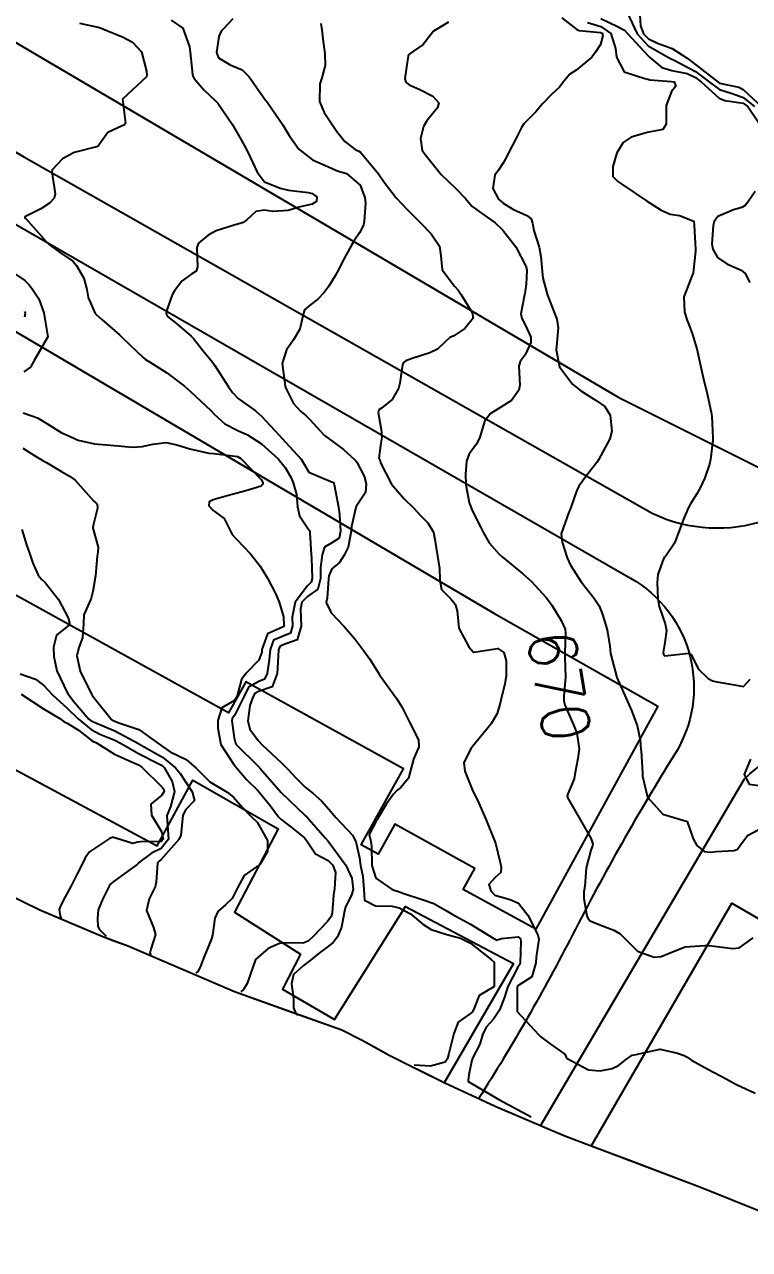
# Model space of a CAD drawing. Header units: metres. Extents: x 292545 to 299085, y 7450245 to 7463078.
# Drawn here: x 296159.7 to 296220.5, y 7461449.4 to 7461552.1 of the extents above; entities that cross this region are included whole.
import ezdxf
from ezdxf.enums import TextEntityAlignment as Align

# ---------------------------------------------------------------- set-up
doc = ezdxf.new("R2010")
doc.units = ezdxf.units.M
for name, color, linetype in [('Area', 45, 'Continuous'), ('Cotas', 45, 'Continuous'), ('Curvas de Nivel 1m', 11, 'Continuous'), ('Curvas de Nivel 5m', 15, 'Continuous'), ('Edificações', 30, 'Continuous'), ('Vias Primárias', 230, 'Continuous')]:
    doc.layers.add(name, color=color, linetype=linetype)
doc.styles.add('Style-STANDARD', font='STANDARD.shx')

msp = doc.modelspace()

# ---------------------------------------------------------------- linework, layer by layer
at = {"layer": 'Area'}
msp.add_polyline3d([(296221.59, 7461452.54, 671.67), (296216.45, 7461454.59, 674.45), (296205, 7461458.94, 671.53), (296203.73, 7461459.46, 671.35), (296199.17, 7461461.41, 671.37), (296194.88, 7461463.39, 673.27), (296190.27, 7461465.68, 677.35), (296188.01, 7461466.95, 673.27), (296186.31, 7461467.82, 673.4), (296177.33, 7461471.02, 683.87), (296168.34, 7461474.88, 680.89), (296166.28, 7461475.64, 683.1), (296161, 7461477.88, 685.46), (296152.08, 7461482.23, 688.07)], dxfattribs=at)
at = {"layer": 'Curvas de Nivel 1m', "flags": 128}
for points, elevation in [([(296204.75, 7461552.69), (296206.01, 7461551.7), (296206.21, 7461551.62), (296208, 7461551.46), (296208.14, 7461551.39), (296208.19, 7461551.2), (296207.99, 7461550.45), (296207.57, 7461549.8), (296207.26, 7461549.4), (296205.96, 7461548.31), (296205.42, 7461547.96), (296204.97, 7461547.43), (296204.53, 7461546.85), (296203.94, 7461546.31), (296203.09, 7461545.45), (296202.58, 7461544.81), (296201.91, 7461544.13), (296201.57, 7461543.81), (296201.36, 7461543.48), (296200.87, 7461542.5), (296200.35, 7461541.49), (296200.19, 7461541.17), (296199.87, 7461540.57), (296199.44, 7461539.92), (296199.13, 7461539.5), (296198.96, 7461538.39), (296199.44, 7461537.49), (296199.83, 7461537.14), (296200.65, 7461536.65), (296201.82, 7461536.11), (296202.18, 7461535.83), (296202.29, 7461535.46), (296202.41, 7461534.85), (296202.84, 7461533.45), (296203, 7461532.68), (296203.09, 7461531.45), (296203.16, 7461530.85), (296203.54, 7461529.44), (296203.74, 7461528.93), (296204.32, 7461527.43), (296204.43, 7461526.71), (296204.32, 7461525.43), (296204.28, 7461524.84), (296204.56, 7461523.43), (296205.65, 7461521.98), (296206.34, 7461521.41), (296207.63, 7461520.6), (296208.34, 7461520.1), (296208.79, 7461519.38), (296208.95, 7461518.04), (296208.78, 7461517.38), (296207.81, 7461515.63), (296207.67, 7461515.4), (296207.57, 7461515.26), (296206.75, 7461514.22), (296206.18, 7461513.41), (296205.97, 7461512.99), (296205.53, 7461511.72), (296205.45, 7461511.49), (296205.42, 7461511.42), (296205.33, 7461511.23), (296204.7, 7461509.43), (296204.79, 7461508.72), (296205.21, 7461507.42), (296205.47, 7461506.79), (296206.37, 7461505.41), (296207.44, 7461504.07), (296207.87, 7461503.4), (296208.16, 7461502.66), (296208.54, 7461501.39), (296208.77, 7461500.01), (296208.84, 7461499.39), (296209.36, 7461497.38), (296210.24, 7461495.37), (296210.59, 7461494.62), (296211.06, 7461493.35), (296211.3, 7461492.16), (296211.38, 7461491.35), (296211.39, 7461491.24), (296211.5, 7461489.35), (296211.5, 7461489.1), (296211.94, 7461487.34), (296213.22, 7461485.92), (296215.18, 7461485.34), (296215.21, 7461485.34), (296215.26, 7461485.31), (296215.75, 7461483.86), (296216.06, 7461483.3), (296216.68, 7461482.78), (296217.19, 7461482.73), (296217.68, 7461482.78), (296219.19, 7461482.87), (296219.46, 7461482.99), (296219.65, 7461483.26), (296220.31, 7461484.14), (296221.21, 7461484.6)], 669), ([(296210.2, 7461553.18), (296211.05, 7461551.36), (296211.99, 7461550.35), (296213.75, 7461549.32), (296213.9, 7461549.25), (296213.97, 7461549.22), (296214.11, 7461549.18), (296215.96, 7461548.18), (296217.13, 7461547.29), (296217.95, 7461546.68), (296219.01, 7461546.33), (296219.94, 7461546.02), (296220.89, 7461545.24)], 666), ([(296164.34, 7461552.25), (296166, 7461551.89), (296167.99, 7461551.06), (296168.78, 7461550.64), (296169.52, 7461549.85), (296169.96, 7461548.22), (296169.98, 7461547.84), (296169.95, 7461547.75), (296167.93, 7461545.87), (296168.2, 7461543.87), (296168.07, 7461543.7), (296167.9, 7461543.63), (296166.71, 7461543.07), (296165.88, 7461541.89), (296163.88, 7461541.41), (296162.92, 7461540.88), (296162.05, 7461539.94), (296162.01, 7461539.78), (296162.29, 7461537.94), (296162.2, 7461537.56), (296161.83, 7461537.16), (296161.09, 7461536.68), (296159.81, 7461536.04), (296159.76, 7461535.96), (296159.77, 7461535.92), (296159.81, 7461535.88), (296161.54, 7461533.94), (296161.79, 7461533.69), (296162.67, 7461533.04), (296163.77, 7461532.28), (296164.08, 7461531.92), (296164.69, 7461530.85), (296164.94, 7461529.9), (296165.07, 7461529.23), (296165.65, 7461527.89), (296165.72, 7461527.81), (296166.2, 7461527.4), (296167.7, 7461526.11), (296167.95, 7461525.87), (296169.68, 7461524.21), (296169.88, 7461524.05), (296170.2, 7461523.84), (296171.66, 7461522.93), (296173.14, 7461521.81), (296173.64, 7461521.37), (296175.35, 7461519.78), (296175.62, 7461519.47), (296176.5, 7461518.66), (296177.61, 7461518.1), (296178.4, 7461517.74), (296179.59, 7461516.98), (296180.99, 7461515.72), (296181.57, 7461515), (296182.04, 7461514.19), (296182.25, 7461513.7), (296182.51, 7461512.73), (296182.6, 7461511.69), (296182.76, 7461510.94), (296183.5, 7461509.85), (296183.63, 7461509.68), (296183.64, 7461509.54), (296183.76, 7461507.68), (296183.77, 7461507.39), (296183.82, 7461505.68), (296183.75, 7461505.38), (296183.45, 7461505.08), (296182.42, 7461503.7), (296182.16, 7461502.44), (296182.19, 7461501.7), (296182.01, 7461501.1), (296181.4, 7461500.86), (296180.6, 7461500.52), (296180.32, 7461499.72), (296180.24, 7461498.86), (296180.05, 7461497.72), (296179.84, 7461497.24), (296179.35, 7461497.04), (296178.51, 7461496.58), (296178.1, 7461495.75), (296177.32, 7461494.19), (296177.13, 7461493.95), (296177.09, 7461493.76), (296177.3, 7461492.33), (296177.4, 7461491.87), (296177.47, 7461491.76), (296179.27, 7461489.98), (296179.5, 7461489.73), (296181.24, 7461487.73), (296183.22, 7461485.83), (296183.3, 7461485.76), (296183.37, 7461485.69), (296184.93, 7461483.93), (296185.17, 7461483.66), (296186.66, 7461481.65), (296187.16, 7461480.55), (296187.26, 7461479.64), (296187.14, 7461479.14), (296186.62, 7461478.16), (296186.52, 7461477.65), (296186.3, 7461476.46), (296185.95, 7461475.65), (296185.6, 7461475.15), (296185.09, 7461474.77), (296184.45, 7461474.3), (296183.69, 7461473.68), (296183.07, 7461473.22), (296182.27, 7461472.49), (296182.11, 7461471.7), (296182.26, 7461470.48), (296182.26, 7461469.7), (296182.45, 7461469.22), (296182.59, 7461469.06)], 674), ([(296172.01, 7461552.48), (296172.99, 7461551.81), (296173.54, 7461550.25), (296173.6, 7461549.8), (296173.8, 7461547.95), (296173.84, 7461547.8), (296173.95, 7461547.61), (296174.78, 7461546.63), (296175.7, 7461545.77), (296175.93, 7461545.53), (296177.13, 7461543.76), (296177.89, 7461542.45), (296178.27, 7461541.75), (296178.67, 7461540.95), (296179.23, 7461539.74), (296179.85, 7461538.93), (296181.14, 7461538.41), (296181.84, 7461538.24), (296183.49, 7461538.03), (296183.84, 7461537.95), (296184.22, 7461537.68), (296184.2, 7461537.3), (296183.83, 7461537.07), (296182.7, 7461536.82), (296181.82, 7461536.53), (296180.54, 7461536.44), (296179.82, 7461536.56), (296179.1, 7461536.46), (296178.36, 7461535.74), (296178.04, 7461535.52), (296177.81, 7461535.45), (296177.37, 7461535.32), (296175.8, 7461534.82), (296175.12, 7461534.47), (296174.31, 7461533.79), (296174.16, 7461533.42), (296174.21, 7461531.8), (296174.1, 7461531.46), (296173.76, 7461531.22), (296172.93, 7461530.63), (296172.29, 7461529.81), (296172.11, 7461529.45), (296171.72, 7461528.35), (296171.61, 7461527.93), (296171.63, 7461527.82), (296171.65, 7461527.76), (296171.71, 7461527.66), (296172.49, 7461527.03), (296173.7, 7461526.01), (296173.9, 7461525.8), (296174.69, 7461524.78), (296175.5, 7461523.78), (296175.67, 7461523.55), (296176.83, 7461521.76), (296177.15, 7461521.27), (296177.63, 7461520.77), (296179.08, 7461519.74), (296179.62, 7461519.27), (296181.05, 7461517.72), (296181.59, 7461517.12), (296182.91, 7461515.69), (296183.16, 7461515.28), (296183.56, 7461514.6), (296185.4, 7461513.82), (296185.55, 7461513.76), (296185.61, 7461513.72), (296185.64, 7461513.66), (296185.66, 7461513.55), (296186.05, 7461511.65), (296186.11, 7461511.06), (296186.21, 7461509.65), (296186.08, 7461509.07), (296185.49, 7461508.67), (296184.86, 7461508.3), (296184.66, 7461507.67), (296184.54, 7461506.6), (296184.52, 7461505.67), (296184.31, 7461504.8), (296183.44, 7461504.18), (296182.97, 7461503.69), (296182.85, 7461503.11), (296182.9, 7461501.69), (296182.56, 7461500.53), (296181.39, 7461500.11), (296181.11, 7461499.99), (296181.01, 7461499.71), (296180.93, 7461498.15), (296180.91, 7461497.71), (296180.47, 7461496.59), (296179.34, 7461496.2), (296179.02, 7461496.05), (296178.86, 7461495.74), (296178.62, 7461495.03), (296178.44, 7461493.74), (296178.62, 7461493.05), (296179.3, 7461492.09), (296179.65, 7461491.73), (296181.27, 7461490.22), (296181.79, 7461489.7), (296182.5, 7461488.94), (296183.25, 7461488.19), (296183.52, 7461487.96), (296183.88, 7461487.68), (296184.61, 7461487.05), (296185.23, 7461486.35), (296185.82, 7461485.65), (296187.2, 7461484.15), (296187.48, 7461483.64), (296187.81, 7461482.26), (296187.89, 7461481.63), (296188.08, 7461480.71), (296188.17, 7461479.62), (296188.22, 7461478.71), (296189.13, 7461478.25), (296190.53, 7461478.2), (296191.13, 7461478.06), (296192.07, 7461477.58), (296193.11, 7461476.7), (296193.79, 7461476.24), (296195.11, 7461475.83), (296196.26, 7461475.53), (296197.1, 7461475.1), (296198.84, 7461473.74), (296199.07, 7461473.52), (296199.08, 7461473.5), (296199.09, 7461471.53), (296199.08, 7461471.5), (296199.07, 7461471.48), (296199.05, 7461471.46), (296197.82, 7461470.73), (296197.34, 7461469.52), (296197.23, 7461469.31), (296197.02, 7461469.15), (296196.05, 7461468.49), (296195.7, 7461467.53), (296195.29, 7461465.85), (296195.19, 7461465.55), (296195.14, 7461465.39), (296194.98, 7461465.13), (296193.75, 7461464.79), (296192.37, 7461464.88)], 673), ([(296177.17, 7461552.59), (296176.4, 7461551.77), (296176.2, 7461551.57), (296176, 7461551.12), (296175.82, 7461549.77), (296175.98, 7461549.33), (296176.97, 7461548.76), (296177.96, 7461548.32), (296178.54, 7461547.74), (296179.93, 7461545.79), (296179.96, 7461545.75), (296179.98, 7461545.73), (296180.08, 7461545.58), (296181.37, 7461543.71), (296181.58, 7461543.38), (296181.89, 7461542.81), (296182.7, 7461541.69), (296183.87, 7461540.77), (296185.46, 7461540.07), (296185.87, 7461539.9), (296186.04, 7461539.83), (296186.72, 7461539.65), (296187.85, 7461538.66), (296188.23, 7461537.63), (296188.3, 7461537.15), (296188.2, 7461535.63), (296188.13, 7461535.3), (296187.8, 7461534.66), (296187.39, 7461534.04), (296187.13, 7461533.64), (296186.36, 7461532.25), (296186.08, 7461531.66), (296185.76, 7461531.05), (296185.23, 7461530.19), (296184.84, 7461529.67), (296184.31, 7461529.1), (296183.73, 7461528.65), (296183.2, 7461528.21), (296183.05, 7461527.69), (296182.8, 7461526.59), (296182.28, 7461525.69), (296181.68, 7461524.85), (296181.33, 7461523.71), (296181.56, 7461521.8), (296181.59, 7461521.71), (296181.64, 7461521.58), (296182.28, 7461520.35), (296182.87, 7461519.69), (296183.29, 7461519.35), (296183.62, 7461519.03), (296184.87, 7461517.67), (296185.6, 7461517.14), (296186.45, 7461516.51), (296187.4, 7461515.63), (296187.48, 7461515.54), (296187.57, 7461515.43), (296188.18, 7461514.26), (296188.35, 7461513.63), (296188.29, 7461512.88), (296187.52, 7461511.72), (296187.49, 7461511.67), (296187.48, 7461511.64), (296187.12, 7461510.03), (296187.09, 7461509.64), (296186.84, 7461508.3), (296186.51, 7461507.65), (296186.11, 7461507.02), (296185.47, 7461506.49), (296185.22, 7461505.9), (296185.21, 7461505.66), (296185.08, 7461504.02), (296185, 7461503.66), (296185.42, 7461502.81), (296186.51, 7461501.65), (296187.4, 7461500.61), (296188.16, 7461499.63), (296188.66, 7461498.91), (296189.36, 7461497.79), (296189.48, 7461497.61), (296189.76, 7461497.2), (296190.92, 7461495.59), (296191.33, 7461494.93), (296192, 7461493.58), (296192.73, 7461492.15), (296192.77, 7461491.58), (296192.32, 7461490.54), (296192.06, 7461489.58), (296191.9, 7461488.94), (296191.25, 7461488.16), (296190.93, 7461487.91), (296190.65, 7461487.6), (296190.05, 7461486.79), (296189.37, 7461485.61), (296189.32, 7461485.51), (296189.22, 7461485.38), (296188.61, 7461484.21), (296188.76, 7461483.62), (296188.81, 7461483.24), (296188.83, 7461481.62), (296189.16, 7461480.56), (296190.52, 7461479.6), (296191.14, 7461479.41), (296191.42, 7461479.31), (296193.13, 7461478.73), (296194.02, 7461478.44), (296195.13, 7461477.8), (296195.56, 7461477.54), (296197.11, 7461476.71), (296199.05, 7461475.5), (296199.1, 7461475.46), (296199.24, 7461475.36), (296199.7, 7461475.49), (296201.1, 7461475.64), (296201.29, 7461475.47), (296201.31, 7461475.25), (296201.27, 7461473.47), (296201.23, 7461473.31), (296201.07, 7461473.1), (296200.22, 7461471.48), (296199.95, 7461470.58), (296199.54, 7461469.49), (296199.02, 7461468.74), (296198.43, 7461468.09), (296198.12, 7461467.51), (296197.88, 7461466.63), (296197.3, 7461465.52), (296197.2, 7461465.3), (296196.96, 7461464.06), (296196.89, 7461463.58), (296196.91, 7461463.52), (296199.52, 7461461.96), (296202.18, 7461460.56)], 672), ([(296184.56, 7461552.22), (296184.64, 7461551.67), (296184.73, 7461550.94), (296184.9, 7461549.67), (296184.93, 7461548.7), (296184.65, 7461547.67), (296184.48, 7461547.15), (296184.45, 7461545.67), (296184.83, 7461544.76), (296185.55, 7461543.66), (296185.9, 7461543.15), (296186.57, 7461542.33), (296187.43, 7461541.64), (296187.75, 7461541.5), (296187.88, 7461541.42), (296189.39, 7461539.61), (296189.85, 7461538.92), (296190.86, 7461537.6), (296191.82, 7461536.6), (296192.33, 7461536.09), (296192.85, 7461535.57), (296193.8, 7461534.58), (296194.5, 7461533.55), (296194.6, 7461532.72), (296194.73, 7461531.55), (296195.75, 7461530.2), (296196.06, 7461529.85), (296196.29, 7461529.53), (296197.25, 7461527.99), (296197.32, 7461527.52), (296196.61, 7461526.63), (296195.7, 7461526.03), (296195.36, 7461525.88), (296195.01, 7461525.55), (296194.32, 7461524.92), (296193.68, 7461524.61), (296192.22, 7461524.13), (296191.68, 7461523.92), (296191.48, 7461523.79), (296191.4, 7461523.59), (296191.18, 7461522.07), (296191.06, 7461521.6), (296190.54, 7461520.69), (296189.63, 7461519.97), (296189.42, 7461519.81), (296189.35, 7461519.61), (296189.6, 7461518.18), (296189.68, 7461517.61), (296189.67, 7461517.53), (296189.59, 7461517.04), (296189.43, 7461515.76), (296189.49, 7461515.61), (296189.52, 7461515.55), (296189.57, 7461515.37), (296190.47, 7461513.6), (296191.53, 7461512.36), (296192.35, 7461511.58), (296192.92, 7461510.97), (296193.51, 7461510.35), (296193.99, 7461509.56), (296194.1, 7461508.95), (296194.32, 7461507.55), (296194.51, 7461506.51), (296194.53, 7461505.55), (296194.66, 7461504.76), (296195.44, 7461503.98), (296195.82, 7461503.54), (296195.98, 7461502.98), (296196.12, 7461501.53), (296196.97, 7461499.94), (296197.32, 7461499.52), (296197.38, 7461499.5), (296197.54, 7461499.52), (296199.39, 7461499.81), (296199.9, 7461499.48), (296200.08, 7461498.78), (296200.08, 7461497.48), (296199.98, 7461496.86), (296199.64, 7461495.49), (296199.59, 7461495.23), (296199.32, 7461494.37), (296198.84, 7461493.5), (296197.29, 7461491.62), (296197.24, 7461491.57), (296197.18, 7461491.52), (296196.55, 7461490.25), (296196.61, 7461489.53), (296197.25, 7461487.98), (296197.46, 7461487.52), (296197.67, 7461487.09), (296198.37, 7461485.51), (296199.19, 7461483.5), (296199.57, 7461481.88), (296199.67, 7461481.49), (296199.64, 7461481.02), (296199.16, 7461480.62), (296198.64, 7461480.02), (296198.79, 7461479.5), (296199.14, 7461479.13), (296200.43, 7461478.78), (296201.13, 7461478.45), (296201.9, 7461477.46), (296202.75, 7461475.81), (296202.81, 7461475.45), (296202.6, 7461473.94), (296202.56, 7461473.46), (296202.24, 7461472.28), (296201.05, 7461471.54), (296201.02, 7461471.47), (296201.01, 7461469.48), (296201, 7461469.45), (296201.02, 7461469.38), (296202.8, 7461467.45), (296203, 7461467.25), (296203.77, 7461466.67), (296204.99, 7461465.81), (296205.11, 7461465.55), (296205.21, 7461465.43), (296206.97, 7461464.49), (296207.95, 7461464.41), (296208.97, 7461464.6), (296209.49, 7461464.86), (296210.16, 7461465.37), (296210.63, 7461465.72), (296210.99, 7461465.77), (296211.56, 7461465.92), (296212.99, 7461466.21), (296214.43, 7461465.88), (296214.99, 7461465.68), (296215.24, 7461465.56), (296215.61, 7461465.3), (296216.97, 7461464.53), (296218.51, 7461463.72), (296218.96, 7461463.49), (296219.38, 7461463.26), (296220.95, 7461462.53)], 671), ([(296206.9, 7461552.29), (296208.01, 7461551.95), (296208.85, 7461551.38), (296209.24, 7461550.12), (296209.32, 7461549.38), (296209.96, 7461548.17), (296211.7, 7461547.61), (296211.95, 7461547.54), (296212.11, 7461547.5), (296213.95, 7461547.35), (296214.16, 7461547.32), (296214.3, 7461546.97), (296213.94, 7461546.52), (296213.48, 7461545.33), (296213.48, 7461543.76), (296213.22, 7461543.33), (296211.9, 7461543.08), (296210.57, 7461542.69), (296209.89, 7461542.24), (296209.35, 7461541.38), (296209.03, 7461540.22), (296209.01, 7461539.38), (296209.43, 7461538.96), (296209.85, 7461538.68), (296211.83, 7461537.35), (296213.06, 7461536.56), (296213.82, 7461536.23), (296214.61, 7461536.11), (296215.82, 7461535.64), (296215.84, 7461535.3), (296215.84, 7461535.27), (296215.96, 7461533.3), (296215.96, 7461533.12), (296215.76, 7461531.3), (296214.98, 7461529.31), (296215.04, 7461528), (296215.25, 7461527.31), (296215.38, 7461526.97), (296215.7, 7461526.13), (296215.96, 7461525.3), (296216.05, 7461524.93), (296216.43, 7461523.29), (296216.66, 7461522.28), (296216.9, 7461521.29), (296217.27, 7461519.64), (296217.33, 7461519.28), (296217.39, 7461517.48), (296217.39, 7461517.28), (296217.2, 7461515.66), (296217.13, 7461515.28), (296216.74, 7461514.11), (296216.33, 7461513.29), (296216.05, 7461512.79), (296215.53, 7461511.93), (296215.3, 7461511.53), (296215.21, 7461511.3), (296215, 7461510.79), (296214.43, 7461509.32), (296214.18, 7461508.63), (296213.48, 7461507.62), (296213.35, 7461507.46), (296213.27, 7461507.33), (296212.79, 7461506.01), (296212.74, 7461505.34), (296212.8, 7461503.98), (296212.9, 7461503.34), (296213.41, 7461501.89), (296213.53, 7461501.33), (296213.39, 7461500.31), (296213.23, 7461499.48), (296213.26, 7461499.33), (296213.38, 7461499.19), (296214.39, 7461499.31), (296215.38, 7461499.43), (296215.58, 7461499.3), (296216.17, 7461498.1), (296217, 7461497.29), (296217.36, 7461497.09), (296217.59, 7461497.05), (296219.36, 7461496.75), (296219.96, 7461496.64), (296220.53, 7461497.24)], 668), ([(296208.02, 7461552.62), (296209.42, 7461551.96), (296210.01, 7461551.64), (296210.26, 7461551.37), (296211.98, 7461549.49), (296212.11, 7461549.35), (296213.14, 7461548.51), (296213.96, 7461548.27), (296215.24, 7461548.02), (296215.96, 7461547.68), (296216.45, 7461547.3), (296217.94, 7461545.95), (296218.42, 7461545.75), (296219.94, 7461545.52), (296220.32, 7461545.25), (296221.26, 7461543.89)], 667), ([(296220.94, 7461538.14), (296220.34, 7461537.24), (296220.12, 7461536.96), (296219.83, 7461536.79), (296219.14, 7461536.58), (296217.82, 7461536.04), (296217.5, 7461535.6), (296217.44, 7461535.28), (296217.33, 7461533.75), (296217.39, 7461533.28), (296217.78, 7461532.59), (296218.57, 7461532.07), (296219.77, 7461531.52), (296220.11, 7461531.25), (296220.49, 7461530.51)], 667), ([(296159.72, 7461528.06), (296159.77, 7461528.01), (296159.79, 7461527.97), (296159.79, 7461527.9), (296159.72, 7461527.59)], 676), ([(296159.58, 7461516.6), (296160.64, 7461515.95), (296161.22, 7461515.6), (296161.57, 7461515.4), (296162.83, 7461514.66), (296163.56, 7461514.22), (296163.96, 7461513.92), (296165.54, 7461512.17), (296165.68, 7461512.04), (296165.81, 7461511.9), (296165.84, 7461511.59), (296165.51, 7461510.23), (296165.45, 7461509.96), (296165.45, 7461509.9), (296165.5, 7461509.7), (296165.9, 7461508.31), (296165.88, 7461507.89), (296165.83, 7461507.54), (296165.68, 7461505.9), (296165.44, 7461504.58), (296165.32, 7461504.02), (296165.26, 7461503.9), (296164.7, 7461502.63), (296164.66, 7461501.91), (296164.59, 7461500.71), (296164.27, 7461499.91), (296164.1, 7461499.19), (296164.4, 7461497.91), (296165.34, 7461495.99), (296165.38, 7461495.94), (296165.4, 7461495.9), (296165.53, 7461495.71), (296167.01, 7461493.87), (296167.2, 7461493.76), (296167.31, 7461493.71), (296167.56, 7461493.62), (296169.3, 7461493.02), (296170.98, 7461491.83), (296171.29, 7461491.59), (296171.94, 7461491.16), (296173.27, 7461490.5), (296174.11, 7461489.79), (296175.25, 7461488.64), (296176.71, 7461487.77), (296177.24, 7461487.36), (296177.98, 7461486.49), (296178.73, 7461485.74), (296179.22, 7461485.24), (296180.09, 7461483.72), (296180.1, 7461482.8), (296179.47, 7461481.73), (296179.33, 7461481.57), (296179.17, 7461481.5), (296178.12, 7461480.79), (296177.58, 7461479.75), (296177.13, 7461478.85), (296176.58, 7461478.32), (296175.94, 7461477.77), (296175.68, 7461477.21), (296175.47, 7461475.78), (296175.39, 7461475.48), (296175.09, 7461474.72), (296174.82, 7461474.04), (296174.71, 7461473.78), (296174.44, 7461473.1), (296174.24, 7461472.73), (296174.09, 7461472.58)], 676), ([(296159.5, 7461509.79), (296159.93, 7461508.41), (296160.09, 7461507.96), (296160.44, 7461506.98), (296160.88, 7461505.95), (296161.14, 7461505.63), (296161.45, 7461505.34), (296162.57, 7461503.93), (296163.42, 7461502.33), (296163.5, 7461501.92), (296163.49, 7461501.84), (296163.41, 7461501.75), (296162.4, 7461500.93), (296162.16, 7461499.93), (296162.18, 7461499.13), (296162.43, 7461497.93), (296163.34, 7461496.06), (296163.44, 7461495.92), (296163.84, 7461495.41), (296165.13, 7461493.9), (296165.31, 7461493.76), (296166.62, 7461493.2), (296167.3, 7461492.9), (296169.28, 7461491.85), (296169.29, 7461491.84), (296169.31, 7461491.83), (296171.28, 7461490.7), (296172.39, 7461489.81), (296172.78, 7461489.32), (296173.25, 7461488.61), (296173.79, 7461487.79), (296173.96, 7461487.07), (296173.23, 7461486.28), (296172.99, 7461485.8), (296172.83, 7461484.17), (296172.67, 7461483.81), (296171.18, 7461482.12), (296171.01, 7461481.99), (296170.88, 7461481.83), (296170.77, 7461480.22), (296170.68, 7461479.83), (296170.16, 7461478.82), (296169.96, 7461477.84), (296170.53, 7461476.41), (296170.7, 7461475.83), (296170.31, 7461474.61), (296170.22, 7461474.27), (296170.32, 7461474.14)], 677), ([(296159.36, 7461497.68), (296160.64, 7461497.24), (296161.35, 7461496.72), (296162.07, 7461495.93), (296163.33, 7461494.77), (296164.23, 7461493.91), (296165.3, 7461493.01), (296166.04, 7461492.63), (296167.3, 7461492.14), (296167.84, 7461491.86), (296169.28, 7461491.01), (296170.92, 7461490.18), (296171.27, 7461489.99), (296171.43, 7461489.83), (296172.1, 7461488.67), (296172.31, 7461487.81), (296171.96, 7461486.55), (296171.65, 7461485.82), (296171.68, 7461485.36), (296171.78, 7461483.82), (296171.18, 7461483.04), (296170.36, 7461482.66), (296169.29, 7461481.85), (296169.24, 7461481.78), (296169.17, 7461481.71), (296168.58, 7461481.28), (296167.16, 7461480.26), (296166.96, 7461480.08), (296166.83, 7461479.88), (296166.25, 7461478.78), (296165.91, 7461477.89), (296165.84, 7461477.17), (296165.88, 7461476.51), (296166.01, 7461476.26), (296166.58, 7461475.69)], 678), ([(296159.46, 7461495.97), (296161.33, 7461494.76), (296162.68, 7461493.93), (296163.05, 7461493.67), (296163.31, 7461493.54), (296164.25, 7461492.96), (296165.3, 7461492.12), (296165.44, 7461492.04), (296165.76, 7461491.89), (296167.28, 7461490.95), (296168.88, 7461490.24), (296169.27, 7461490.05), (296169.57, 7461489.85), (296171.25, 7461488.19), (296171.39, 7461487.98), (296171.42, 7461487.83), (296171.24, 7461487.53), (296170.31, 7461486.76), (296170.36, 7461485.84), (296171.2, 7461484.47), (296171.36, 7461483.83), (296171.19, 7461483.64), (296169.44, 7461483.6), (296169.19, 7461483.57), (296168.81, 7461483.47), (296167.47, 7461483.87), (296167.19, 7461483.97), (296167.09, 7461483.97), (296166.86, 7461483.87), (296165.18, 7461482.76), (296164.81, 7461482.27), (296164.63, 7461481.91), (296164.14, 7461480.93), (296163.63, 7461479.92), (296163.47, 7461479.6), (296163.14, 7461479), (296162.76, 7461478.3), (296162.64, 7461477.93), (296162.71, 7461477.4), (296162.84, 7461477.24)], 679), ([(296220.57, 7461490.54), (296220.03, 7461489.25), (296220.44, 7461488.43), (296221.25, 7461488.34)], 668)]:
    msp.add_lwpolyline(points, dxfattribs=dict(at, elevation=elevation))
at = {"layer": 'Curvas de Nivel 5m', "flags": 128}
for points, elevation in [([(296211.27, 7461553.36), (296211.34, 7461552.03), (296211.6, 7461551.35), (296212, 7461550.93), (296212.77, 7461550.56), (296213.99, 7461550.13), (296215.24, 7461549.31), (296215.97, 7461548.76), (296217.85, 7461547.28), (296217.95, 7461547.22), (296219.57, 7461546.87), (296219.95, 7461546.68), (296221.52, 7461545.23)], 665), ([(296195.24, 7461552.32), (296194, 7461551.56), (296193.12, 7461550.44), (296191.97, 7461549.64), (296191.93, 7461549.62), (296191.9, 7461549.58), (296191.88, 7461549.49), (296191.6, 7461547.59), (296191.67, 7461547.3), (296191.95, 7461547.08), (296192.84, 7461546.68), (296193.94, 7461546.13), (296194.43, 7461545.56), (296194.34, 7461545.14), (296193.92, 7461544.65), (296193.43, 7461544.05), (296193.16, 7461543.57), (296192.9, 7461542.57), (296193.06, 7461541.57), (296193.41, 7461541.1), (296193.87, 7461540.53), (296194.63, 7461539.55), (296195.85, 7461538.41), (296196.69, 7461537.53), (296197.21, 7461536.9), (296197.82, 7461536.44), (296199.17, 7461535.5), (296199.8, 7461534.89), (296200.89, 7461533.48), (296201.77, 7461531.8), (296201.83, 7461531.54), (296201.83, 7461531.47), (296201.75, 7461530.35), (296201.64, 7461529.57), (296201.62, 7461529.47), (296201.31, 7461527.88), (296201.39, 7461527.47), (296201.71, 7461526.9), (296202.16, 7461525.92), (296202.14, 7461525.46), (296201.68, 7461524.42), (296201.27, 7461523.88), (296201.15, 7461523.48), (296201.23, 7461521.9), (296201.16, 7461521.47), (296200.52, 7461520.6), (296199.63, 7461520.04), (296198.74, 7461519.5), (296198.28, 7461518.84), (296197.89, 7461517.52), (296197.59, 7461516.93), (296196.98, 7461516.12), (296196.76, 7461515.53), (296196.67, 7461514.42), (296196.71, 7461513.53), (296196.99, 7461512.06), (296197.19, 7461511.52), (296197.52, 7461510.82), (296197.96, 7461509.97), (296198.18, 7461509.51), (296198.66, 7461508.67), (296199.49, 7461507.73), (296199.75, 7461507.49), (296201.46, 7461506.11), (296202.17, 7461505.46), (296203.44, 7461504.08), (296203.72, 7461503.73), (296203.92, 7461503.44), (296204.68, 7461502.16), (296205.03, 7461501.43), (296205.07, 7461501.1), (296205, 7461499.43), (296205.01, 7461499.06), (296205.07, 7461497.42), (296204.93, 7461495.84), (296204.91, 7461495.43), (296205, 7461495.09), (296205.32, 7461494.36), (296205.73, 7461493.42), (296206, 7461492.72), (296206.21, 7461491.41), (296206.09, 7461490.6), (296205.86, 7461489.41), (296205.78, 7461488.89), (296205.25, 7461487.64), (296205.2, 7461487.42), (296205.24, 7461487.26), (296206.31, 7461485.41), (296207.2, 7461483.85), (296207.34, 7461483.4), (296207.33, 7461483.26), (296207.19, 7461482.9), (296206.8, 7461481.41), (296206.67, 7461479.89), (296206.6, 7461479.41), (296206.58, 7461478.85), (296206.85, 7461477.4), (296206.92, 7461477.2), (296207.12, 7461476.97), (296207.8, 7461476.71), (296209.11, 7461476.19), (296209.64, 7461475.9), (296210.18, 7461475.36), (296211.09, 7461474.45), (296212.48, 7461473.93), (296213.08, 7461473.98), (296214.01, 7461474.39), (296215.09, 7461474.81), (296216.72, 7461474.92), (296217.09, 7461474.9), (296217.51, 7461474.86), (296219.09, 7461474.65), (296219.62, 7461474.72), (296220.35, 7461475.25), (296220.78, 7461475.56)], 670), ([(296158.98, 7461531.2), (296159.75, 7461530.67), (296160.1, 7461530.32), (296160.38, 7461529.96), (296160.92, 7461529.14), (296161.35, 7461527.95), (296161.69, 7461525.94), (296160.54, 7461523.96), (296160.22, 7461523.41), (296159.66, 7461523.02)], 675), ([(296159.62, 7461519.58), (296160.82, 7461519.16), (296161.61, 7461518.67), (296162.8, 7461517.93), (296163.6, 7461517.56), (296164.22, 7461517.28), (296165.59, 7461516.97), (296166.59, 7461516.89), (296167.59, 7461516.81), (296168.74, 7461516.7), (296169.59, 7461516.75), (296170.49, 7461516.94), (296171.59, 7461517.07), (296172.5, 7461516.9), (296173.58, 7461516.55), (296175.16, 7461516.2), (296175.58, 7461516.16), (296177.38, 7461515.94), (296177.58, 7461515.9), (296177.85, 7461515.75), (296179.56, 7461513.97), (296179.69, 7461513.73), (296179.69, 7461513.59), (296179.55, 7461513.42), (296178.26, 7461513.02), (296177.54, 7461512.83), (296176.7, 7461512.6), (296175.53, 7461512.28), (296175.21, 7461512.1), (296175.18, 7461511.78), (296175.52, 7461511.41), (296176.45, 7461510.71), (296176.92, 7461509.76), (296177.12, 7461509.37), (296177.5, 7461508.98), (296178.66, 7461507.74), (296179.47, 7461506.72), (296180.09, 7461505.72), (296180.75, 7461504.41), (296181.07, 7461503.71), (296181.42, 7461502.48), (296181.47, 7461501.77), (296181.48, 7461501.71), (296181.46, 7461501.66), (296181.41, 7461501.64), (296180.08, 7461501.04), (296179.62, 7461499.73), (296179.6, 7461499.51), (296179.37, 7461498.84), (296178.3, 7461497.75), (296177.9, 7461497.2), (296177.51, 7461495.76), (296177.33, 7461495.44), (296176.26, 7461494.83), (296175.94, 7461493.77), (296175.94, 7461493.14), (296176.18, 7461491.77), (296177.27, 7461490.08), (296177.54, 7461489.76), (296178.34, 7461488.83), (296179.24, 7461487.93), (296179.43, 7461487.73), (296180.3, 7461486.66), (296181.02, 7461485.71), (296181.22, 7461485.48), (296182.08, 7461484.83), (296183.2, 7461483.95), (296183.38, 7461483.69), (296184.1, 7461482.59), (296185.18, 7461482.03), (296185.57, 7461481.66), (296185.78, 7461481.04), (296185.71, 7461479.65), (296185.62, 7461479.17), (296185.5, 7461477.66), (296185.43, 7461477.35), (296185.12, 7461476.93), (296183.91, 7461475.68), (296183.5, 7461475.28), (296183.09, 7461475.12), (296181.66, 7461475.14), (296181.09, 7461475.07), (296180.15, 7461474.66), (296179.07, 7461473.73), (296178.39, 7461471.74), (296178.09, 7461471.23), (296177.86, 7461471.02)], 675)]:
    msp.add_lwpolyline(points, dxfattribs=dict(at, elevation=elevation))
at = {"layer": 'Edificações'}
for points in [[(296062.64, 7461626.53), (296057.02, 7461613.65), (296057.57, 7461610.6), (296102.08, 7461584.75), (296144.92, 7461558.92), (296209.52, 7461520.85), (296222.27, 7461514.49)], [(296157.67, 7461490.34), (296170.84, 7461483.27), (296173.82, 7461488.76), (296180.97, 7461484.69), (296177.31, 7461477.72), (296182.85, 7461474.19), (296181.34, 7461471.26), (296185.69, 7461468.7), (296191.66, 7461478.19), (296200.71, 7461473.39), (296194.88, 7461463.39), (296192.58, 7461464.53), (296190.27, 7461465.68), (296189.14, 7461466.32), (296188.01, 7461466.95), (296186.31, 7461467.82), (296181.82, 7461469.42), (296177.33, 7461471.02), (296172.84, 7461472.95), (296168.34, 7461474.88), (296167.31, 7461475.26), (296166.28, 7461475.64), (296163.64, 7461476.76), (296161, 7461477.88), (296156.54, 7461480.05)]]:
    msp.add_lwpolyline(points, dxfattribs=at)
msp.add_lwpolyline([(296202.56, 7461476.27), (296196.49, 7461479.62), (296197.46, 7461481.38), (296190.75, 7461485.09), (296189.36, 7461482.58), (296187.95, 7461483.36), (296191.47, 7461489.73), (296178.28, 7461497.03), (296176.83, 7461494.41), (296150.43, 7461509.02), (296151.86, 7461511.68), (296145.56, 7461515.19), (296145.02, 7461514.22), (296144.12, 7461514.72), (296142.77, 7461511.91), (296136.97, 7461515.32), (296147.47, 7461533.15), (296199.05, 7461502.78), (296212.78, 7461494.98)], close=True, dxfattribs=at)
at = {"layer": 'Edificações', "elevation": 672.1}
msp.add_lwpolyline([(296221.12, 7461452.73), (296219.02, 7461453.57), (296216.45, 7461454.59), (296210.72, 7461456.77), (296207.21, 7461458.1), (296219, 7461478.46), (296233.72, 7461469.94)], dxfattribs=at)
at = {"layer": 'Vias Primárias'}
for points in [[(296390.59, 7461575.87, 0.000017), (296427.55, 7461557.18, 0.000726)], [(296424.65, 7461551.44, -0.000017), (296387.69, 7461570.13, 0.028434)], [(296034.89, 7461532.74), (296019.12, 7461541.8, -0.25086), (296017.22, 7461552.97, -0.005072), (296025.11, 7461568.22), (296040.51, 7461594.61, -0.367984), (296055.56, 7461597.06), (296101.44, 7461571.18), (296151.32, 7461539.79), (296210.51, 7461505.72, -0.424562), (296214.21, 7461490.95, 0.021177), (296205.64, 7461475.81, -0.023598), (296197.77, 7461462.06)]]:
    msp.add_lwpolyline(points, format="xyb", dxfattribs=at)
msp.add_lwpolyline([(296104.5, 7461575.85), (296151.59, 7461545.72), (296159.68, 7461541.02), (296212.31, 7461511.16, 0.405457), (296229.09, 7461516.82), (296243.57, 7461542.41), (296249.9, 7461553.76, 0.332322), (296246.14, 7461567.88, 0.003049), (296229.06, 7461577.99, 0.00423), (296204.83, 7461591.87, -0.001721), (296197.36, 7461596.09), (296186.84, 7461602.22), (296153.42, 7461622.84), (296141.2, 7461630.9), (296138.74, 7461632.67), (296081.72, 7461664.87), (296073.92, 7461654.13), (296055.26, 7461620.8, 0.120289), (296052.31, 7461610.16, 0.218439), (296061.35, 7461599.87, 0.031464), (296074.7, 7461592.59)], format="xyb", close=True, dxfattribs=at)
at = {"layer": 'Vias Primárias', "elevation": 671.35}
msp.add_lwpolyline([(296202.97, 7461459.79), (296220.05, 7461488.88, -0.348347), (296237.59, 7461490.66), (296315.8, 7461445.58), (296352.25, 7461424.86, -0.374322), (296356.22, 7461409.13), (296348.12, 7461393.79)], format="xyb", dxfattribs=at)

# ---------------------------------------------------------------- texts
at = {"layer": 'Cotas', "style": 'Style-STANDARD'}
msp.add_text('670', height=4, rotation=279.5777, dxfattribs=at).set_placement((296204.53, 7461496.69, 670), align=Align.MIDDLE_CENTER)

doc.saveas('drawing.dxf')
